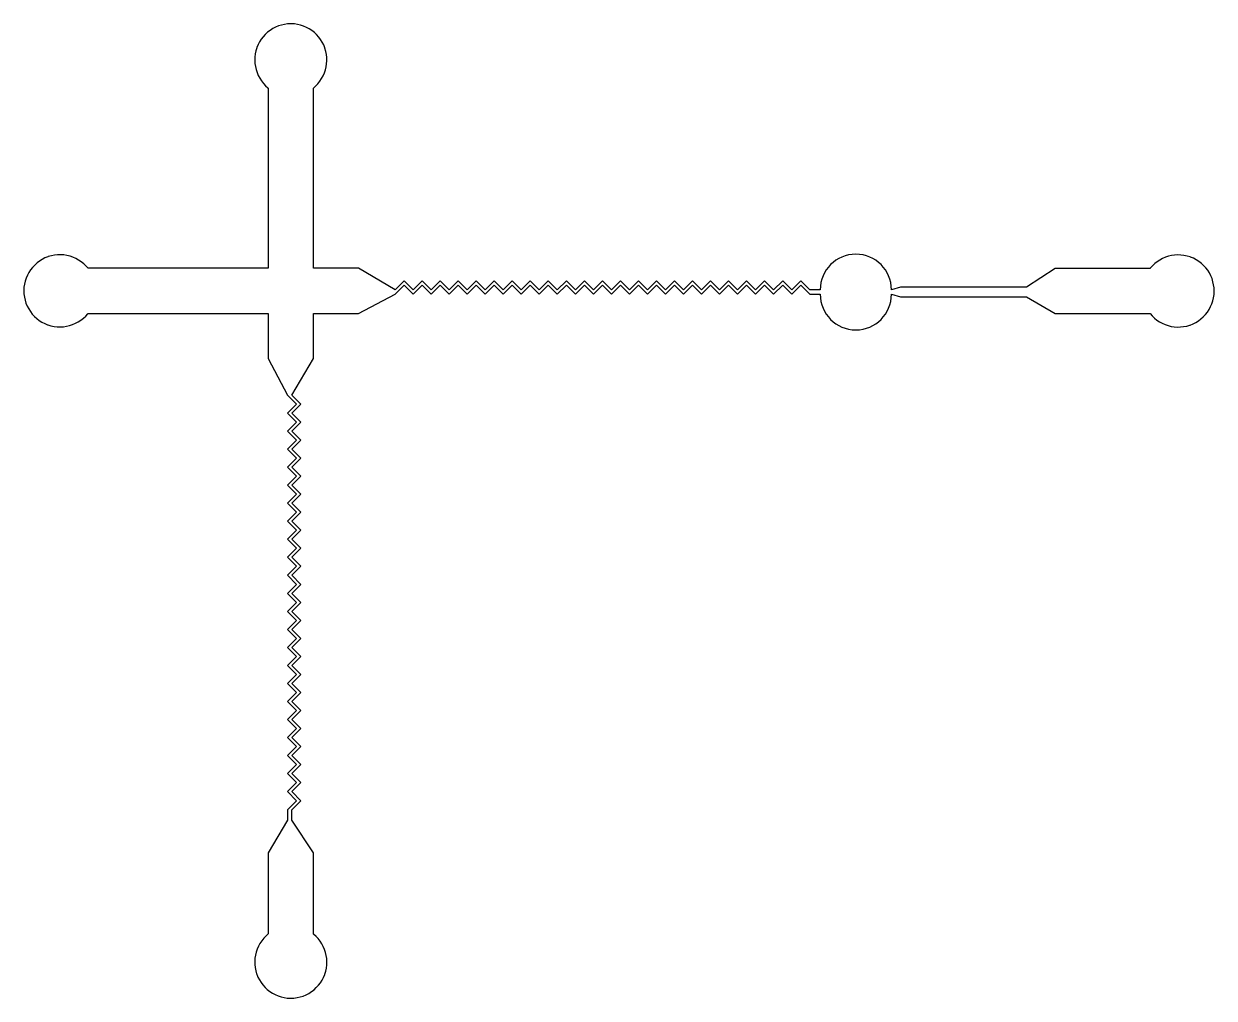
# Model space of a CAD drawing. Extents: x -60 to -33.6, y -14 to 7.7.
import ezdxf

# ---------------------------------------------------------------- set-up
doc = ezdxf.new("R2010")
doc.units = 0

msp = doc.modelspace()

# ---------------------------------------------------------------- linework, layer by layer
at = {"layer": '1'}
msp.add_lwpolyline([(-60.031, 1.736), (-60.028, 1.666), (-60.019, 1.597), (-60.004, 1.529), (-59.983, 1.462), (-59.956, 1.398), (-59.923, 1.336), (-59.886, 1.277), (-59.843, 1.221), (-59.796, 1.17), (-59.745, 1.123), (-59.689, 1.08), (-59.63, 1.043), (-59.568, 1.01), (-59.504, 0.984), (-59.496, 0.981), (-59.429, 0.961), (-59.361, 0.946), (-59.291, 0.938), (-59.221, 0.936), (-59.152, 0.94), (-59.083, 0.95), (-59.014, 0.966), (-58.948, 0.988), (-58.884, 1.015), (-58.822, 1.048), (-58.764, 1.086), (-58.709, 1.13), (-58.658, 1.177), (-58.611, 1.229), (-58.606, 1.236), (-58.146, 1.236), (-54.8, 1.236), (-54.607, 1.236), (-54.607, 0.236), (-54.184, -0.577), (-53.984, -0.777), (-54.184, -0.977), (-53.984, -1.177), (-54.184, -1.377), (-53.984, -1.577), (-54.184, -1.777), (-53.984, -1.977), (-54.184, -2.177), (-53.984, -2.377), (-54.184, -2.577), (-53.984, -2.777), (-54.184, -2.977), (-53.984, -3.177), (-54.184, -3.377), (-53.984, -3.577), (-54.184, -3.777), (-53.984, -3.977), (-54.184, -4.177), (-53.984, -4.377), (-54.184, -4.577), (-53.984, -4.777), (-54.184, -4.977), (-53.984, -5.177), (-54.184, -5.377), (-53.984, -5.577), (-54.184, -5.777), (-53.984, -5.977), (-54.184, -6.177), (-53.984, -6.377), (-54.184, -6.577), (-53.984, -6.777), (-54.184, -6.977), (-53.984, -7.177), (-54.184, -7.377), (-53.984, -7.577), (-54.184, -7.777), (-53.984, -7.977), (-54.184, -8.177), (-53.984, -8.377), (-54.184, -8.577), (-53.984, -8.777), (-54.184, -8.977), (-53.984, -9.177), (-54.184, -9.377), (-53.984, -9.577), (-54.184, -9.777), (-54.184, -10.01), (-54.607, -10.735), (-54.607, -12.535), (-54.66, -12.581), (-54.708, -12.631), (-54.752, -12.686), (-54.791, -12.744), (-54.824, -12.805), (-54.852, -12.869), (-54.875, -12.935), (-54.892, -13.003), (-54.902, -13.072), (-54.907, -13.142), (-54.905, -13.212), (-54.898, -13.281), (-54.884, -13.35), (-54.865, -13.417), (-54.862, -13.425), (-54.836, -13.49), (-54.804, -13.552), (-54.768, -13.611), (-54.726, -13.667), (-54.679, -13.719), (-54.628, -13.767), (-54.573, -13.81), (-54.515, -13.848), (-54.453, -13.881), (-54.389, -13.909), (-54.322, -13.93), (-54.254, -13.946), (-54.185, -13.956), (-54.115, -13.96), (-54.107, -13.96), (-54.037, -13.957), (-53.968, -13.948), (-53.9, -13.933), (-53.833, -13.912), (-53.769, -13.885), (-53.707, -13.853), (-53.648, -13.815), (-53.592, -13.773), (-53.541, -13.725), (-53.494, -13.674), (-53.451, -13.619), (-53.414, -13.56), (-53.382, -13.498), (-53.355, -13.433), (-53.352, -13.425), (-53.332, -13.358), (-53.317, -13.29), (-53.309, -13.221), (-53.307, -13.151), (-53.311, -13.081), (-53.321, -13.012), (-53.336, -12.944), (-53.358, -12.878), (-53.386, -12.813), (-53.419, -12.752), (-53.457, -12.693), (-53.5, -12.639), (-53.548, -12.588), (-53.6, -12.541), (-53.607, -12.535), (-53.607, -10.735), (-54.085, -10.01), (-54.085, -9.777), (-53.885, -9.577), (-54.085, -9.377), (-53.885, -9.177), (-54.085, -8.977), (-53.885, -8.777), (-54.085, -8.577), (-53.885, -8.377), (-54.085, -8.177), (-53.885, -7.977), (-54.085, -7.777), (-53.885, -7.577), (-54.085, -7.377), (-53.885, -7.177), (-54.085, -6.977), (-53.885, -6.777), (-54.085, -6.577), (-53.885, -6.377), (-54.085, -6.177), (-53.885, -5.977), (-54.085, -5.777), (-53.885, -5.577), (-54.085, -5.377), (-53.885, -5.177), (-54.085, -4.977), (-53.885, -4.777), (-54.085, -4.577), (-53.885, -4.377), (-54.085, -4.177), (-53.885, -3.977), (-54.085, -3.777), (-53.885, -3.577), (-54.085, -3.377), (-53.885, -3.177), (-54.085, -2.977), (-53.885, -2.777), (-54.085, -2.577), (-53.885, -2.377), (-54.085, -2.177), (-53.885, -1.977), (-54.085, -1.777), (-53.885, -1.577), (-54.085, -1.377), (-53.885, -1.177), (-54.085, -0.977), (-53.885, -0.777), (-54.085, -0.577), (-53.607, 0.236), (-53.607, 1.236), (-52.607, 1.236), (-51.794, 1.659), (-51.594, 1.859), (-51.394, 1.659), (-51.194, 1.859), (-50.994, 1.659), (-50.794, 1.859), (-50.594, 1.659), (-50.394, 1.859), (-50.194, 1.659), (-49.994, 1.859), (-49.794, 1.659), (-49.594, 1.859), (-49.394, 1.659), (-49.194, 1.859), (-48.994, 1.659), (-48.794, 1.859), (-48.594, 1.659), (-48.394, 1.859), (-48.194, 1.659), (-47.994, 1.859), (-47.794, 1.659), (-47.594, 1.859), (-47.394, 1.659), (-47.194, 1.859), (-46.994, 1.659), (-46.794, 1.859), (-46.594, 1.659), (-46.394, 1.859), (-46.194, 1.659), (-45.994, 1.859), (-45.794, 1.659), (-45.594, 1.859), (-45.394, 1.659), (-45.194, 1.859), (-44.994, 1.659), (-44.794, 1.859), (-44.594, 1.659), (-44.394, 1.859), (-44.194, 1.659), (-43.994, 1.859), (-43.794, 1.659), (-43.594, 1.859), (-43.394, 1.659), (-43.194, 1.859), (-42.994, 1.659), (-42.794, 1.859), (-42.594, 1.659), (-42.361, 1.659, 1), (-40.781, 1.659), (-40.581, 1.603), (-37.781, 1.603), (-37.149, 1.232), (-35.044, 1.232), (-34.998, 1.179), (-34.948, 1.131), (-34.893, 1.087), (-34.835, 1.049), (-34.774, 1.015), (-34.71, 0.987), (-34.644, 0.964), (-34.576, 0.948), (-34.507, 0.937), (-34.438, 0.932), (-34.368, 0.934), (-34.299, 0.941), (-34.23, 0.955), (-34.163, 0.974), (-34.155, 0.977), (-34.09, 1.003), (-34.028, 1.035), (-33.969, 1.071), (-33.913, 1.113), (-33.861, 1.16), (-33.813, 1.211), (-33.77, 1.266), (-33.732, 1.324), (-33.699, 1.386), (-33.671, 1.45), (-33.65, 1.516), (-33.634, 1.584), (-33.624, 1.653), (-33.62, 1.723), (-33.62, 1.732), (-33.623, 1.802), (-33.632, 1.871), (-33.647, 1.939), (-33.668, 2.006), (-33.695, 2.07), (-33.727, 2.132), (-33.764, 2.191), (-33.807, 2.246), (-33.854, 2.298), (-33.905, 2.345), (-33.961, 2.387), (-34.019, 2.425), (-34.081, 2.457), (-34.146, 2.484), (-34.155, 2.487), (-34.222, 2.507), (-34.29, 2.522), (-34.359, 2.53), (-34.429, 2.532), (-34.498, 2.528), (-34.567, 2.518), (-34.635, 2.502), (-34.702, 2.481), (-34.766, 2.453), (-34.827, 2.42), (-34.886, 2.382), (-34.94, 2.339), (-34.991, 2.291), (-35.038, 2.24), (-35.044, 2.232), (-37.149, 2.232), (-37.781, 1.815), (-40.581, 1.815), (-40.781, 1.758, 1), (-42.361, 1.758), (-42.594, 1.758), (-42.794, 1.958), (-42.994, 1.758), (-43.194, 1.958), (-43.394, 1.758), (-43.594, 1.958), (-43.794, 1.758), (-43.994, 1.958), (-44.194, 1.758), (-44.394, 1.958), (-44.594, 1.758), (-44.794, 1.958), (-44.994, 1.758), (-45.194, 1.958), (-45.394, 1.758), (-45.594, 1.958), (-45.794, 1.758), (-45.994, 1.958), (-46.194, 1.758), (-46.394, 1.958), (-46.594, 1.758), (-46.794, 1.958), (-46.994, 1.758), (-47.194, 1.958), (-47.394, 1.758), (-47.594, 1.958), (-47.794, 1.758), (-47.994, 1.958), (-48.194, 1.758), (-48.394, 1.958), (-48.594, 1.758), (-48.794, 1.958), (-48.994, 1.758), (-49.194, 1.958), (-49.394, 1.758), (-49.594, 1.958), (-49.794, 1.758), (-49.994, 1.958), (-50.194, 1.758), (-50.394, 1.958), (-50.594, 1.758), (-50.794, 1.958), (-50.994, 1.758), (-51.194, 1.958), (-51.394, 1.758), (-51.594, 1.958), (-51.794, 1.758), (-52.607, 2.236), (-53.607, 2.236), (-53.607, 2.4), (-53.607, 6.127), (-53.607, 6.236), (-53.554, 6.282), (-53.506, 6.332), (-53.462, 6.387), (-53.423, 6.445), (-53.39, 6.506), (-53.362, 6.57), (-53.339, 6.636), (-53.322, 6.704), (-53.312, 6.773), (-53.307, 6.842), (-53.308, 6.912), (-53.316, 6.981), (-53.329, 7.05), (-53.349, 7.117), (-53.352, 7.126), (-53.378, 7.191), (-53.409, 7.253), (-53.446, 7.312), (-53.488, 7.368), (-53.534, 7.42), (-53.585, 7.468), (-53.64, 7.511), (-53.699, 7.549), (-53.76, 7.582), (-53.824, 7.609), (-53.89, 7.631), (-53.958, 7.647), (-54.027, 7.657), (-54.097, 7.661), (-54.107, 7.661), (-54.177, 7.658), (-54.246, 7.649), (-54.314, 7.634), (-54.381, 7.613), (-54.445, 7.586), (-54.507, 7.554), (-54.566, 7.516), (-54.621, 7.474), (-54.673, 7.427), (-54.72, 7.375), (-54.762, 7.32), (-54.8, 7.261), (-54.832, 7.199), (-54.859, 7.135), (-54.862, 7.126), (-54.882, 7.059), (-54.897, 6.991), (-54.905, 6.921), (-54.907, 6.851), (-54.903, 6.782), (-54.893, 6.713), (-54.877, 6.644), (-54.855, 6.578), (-54.828, 6.514), (-54.795, 6.452), (-54.757, 6.394), (-54.713, 6.339), (-54.666, 6.288), (-54.614, 6.241), (-54.607, 6.236), (-54.607, 6.127), (-54.607, 2.4), (-54.607, 2.236), (-54.8, 2.236), (-58.146, 2.236), (-58.606, 2.236), (-58.652, 2.289), (-58.702, 2.337), (-58.757, 2.381), (-58.815, 2.42), (-58.876, 2.453), (-58.94, 2.481), (-59.006, 2.504), (-59.074, 2.521), (-59.143, 2.531), (-59.212, 2.536), (-59.282, 2.535), (-59.351, 2.527), (-59.42, 2.514), (-59.487, 2.494), (-59.496, 2.491), (-59.561, 2.465), (-59.623, 2.434), (-59.682, 2.397), (-59.738, 2.355), (-59.79, 2.308), (-59.838, 2.257), (-59.881, 2.202), (-59.919, 2.144), (-59.952, 2.082), (-59.98, 2.018), (-60.001, 1.952), (-60.017, 1.884), (-60.027, 1.815), (-60.031, 1.745)], format="xyb", close=True, dxfattribs=at)

doc.saveas('drawing.dxf')
